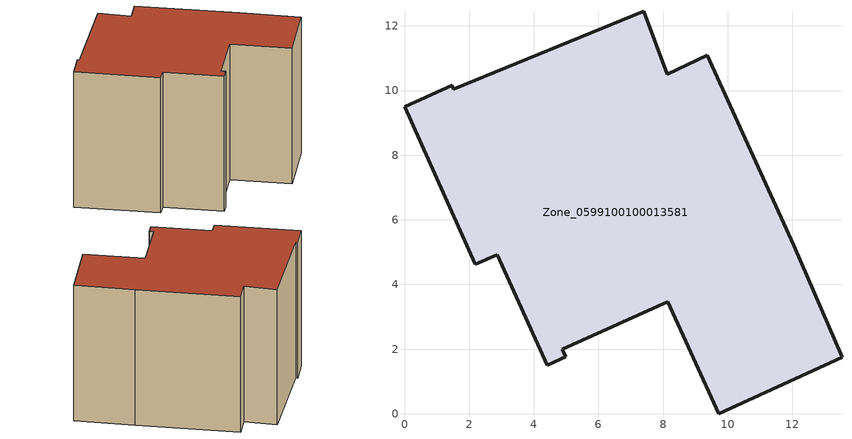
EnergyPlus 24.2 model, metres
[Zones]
Zone_0599100100013581
 floor ground (C_G): 1.48,10.16 1.51,10.05 7.4,12.45 8.13,10.51 9.37,11.09 12.04,5.21 13.53,1.75 9.72,0 8.15,3.46 4.88,2 4.98,1.76 4.41,1.5 2.87,4.92 2.18,4.63 0,9.49 z0
 wall outside (C_F): 0,9.49 2.18,4.63 2.87,4.92 4.41,1.5 4.98,1.76 4.88,2 8.15,3.46 9.72,0 13.53,1.75 12.04,5.21 9.37,11.09 8.13,10.51 7.4,12.45 1.51,10.05 1.48,10.16 0,9.49 z0:9.19
 roof outside (C_R): 1.51,10.05 1.48,10.16 0,9.49 2.18,4.63 2.87,4.92 4.41,1.5 4.98,1.76 4.88,2 8.15,3.46 9.72,0 13.53,1.75 12.04,5.21 9.37,11.09 8.13,10.51 7.4,12.45 z9.19
[BUILDING]
Pand.0599100100013581: North Axis=0; Terrain=City; Loads Convergence Tolerance Value=0.04; Temperature Convergence Tolerance Value=0.4; Solar Distribution=FullExterior; Maximum Number of Warmup Days=25; Minimum Number of Warmup Days=1
[Site:Location]
Rotterdam.The.Hague.AP_ZH_NLD Design_Conditions: Latitude=51.96; Longitude=4.45; Time Zone=1; Elevation=-4.5
[SITE:GROUNDTEMPERATURE:BUILDINGSURFACE]
18, 18, 18, 18, 18, 18, 18, 18, 18, 18, 18, 18
[MATERIAL] Thermal Absorptance=0.9; Solar Absorptance=0.7; Visible Absorptance=0.7
Name | Roughness | Thickness | Conductivity | Density | Specific Heat
G.TC.2015-2018 | MediumSmooth | 0.15 | 0.0428571 | 540 | 1210
F.TC.2015-2018 | Rough | 0.3 | 0.0666667 | 1920 | 840
R.TC.2015-2018 | MediumRough | 0.2 | 0.0333333 | 1500 | 1000
[CONSTRUCTION]
C_G: G.TC.2015-2018
C_F: F.TC.2015-2018
C_R: R.TC.2015-2018
[ZONE]
Zone_0599100100013581: Type=1; Multiplier=1; Ceiling Height=Autocalculate; Volume=Autocalculate; Floor Area=autocalculate; Part of Total Floor Area=Yes
[ZONEINFILTRATION:DESIGNFLOWRATE]
Infil_Zone_0599100100013581: Zone or ZoneList or Space or SpaceList=Zone_0599100100013581; Schedule=AlwaysOn; Design Flow Rate Calculation Method=Flow/Area; Flow Rate per Floor Area=0.0015; Constant Term Coefficient=1; Temperature Term Coefficient=0; Velocity Term Coefficient=0; Velocity Squared Term Coefficient=0
[HVACTEMPLATE:ZONE:IDEALLOADSAIRSYSTEM]
Zone_0599100100013581: Maximum Heating Supply Air Temperature=50; Minimum Cooling Supply Air Temperature=13; Maximum Heating Supply Air Humidity Ratio=0.0156; Minimum Cooling Supply Air Humidity Ratio=0.0077; Heating Limit=NoLimit; Cooling Limit=NoLimit; Dehumidification Control Type=ConstantSensibleHeatRatio; Cooling Sensible Heat Ratio=0.7; Dehumidification Setpoint=60; Humidification Control Type=None; Humidification Setpoint=30; Outdoor Air Method=None; Outdoor Air Flow Rate per Person=0.00944; Outdoor Air Flow Rate per Zone Floor Area=0; Outdoor Air Flow Rate per Zone=0; Demand Controlled Ventilation Type=None; Outdoor Air Economizer Type=NoEconomizer; Heat Recovery Type=None; Sensible Heat Recovery Effectiveness=0.7; Latent Heat Recovery Effectiveness=0.65
[ZONECONTROL:THERMOSTAT]
ThermostatControl_Zone_0599100100013581: Zone or ZoneList=Zone_0599100100013581; Control Type Schedule=DualSetpointControlType; Control 1=Thermostat_Zone_0599100100013581; Temperature Difference Between Cutout And Setpoint=0
[THERMOSTATSETPOINT:DUALSETPOINT]
Thermostat_Zone_0599100100013581: Heating Setpoint Temperature Schedule=HeatingSetpoint_Zone_0599100100013581; Cooling Setpoint Temperature Schedule=CoolingSetpoint_Zone_0599100100013581
[SCHEDULE:COMPACT]
HeatingSetpoint_Zone_0599100100013581: Through: 12/31, For: AllDays, Until: 24:00, 21
CoolingSetpoint_Zone_0599100100013581: Through: 12/31, For: AllDays, Until: 24:00, 24
DualSetpointControlType: Through: 12/31, For: AllDays, Until: 24:00, 4
AlwaysOn: Through: 12/31, For: AllDays, Until: 24:00, 1
